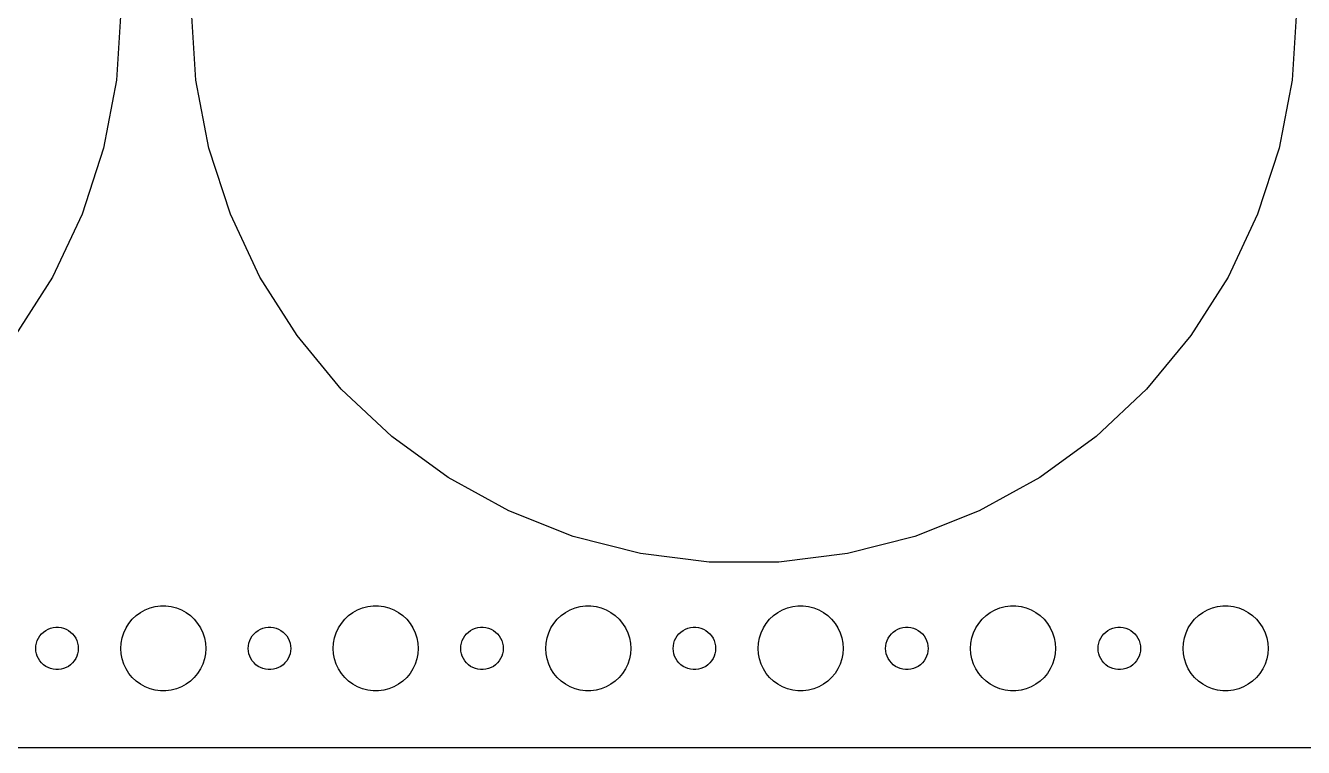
# Model space of a CAD drawing. Header units: metres. Extents: x -180 to 180, y -52 to 52.
# Drawn here: x -92.2 to -2, y -52 to -1 of the extents above; entities that cross this region are included whole.
import ezdxf

# ---------------------------------------------------------------- set-up
doc = ezdxf.new("R2010")
doc.units = ezdxf.units.M

msp = doc.modelspace()

# ---------------------------------------------------------------- linework, layer by layer
for p, q in [((-85.5, 0), (-85.8075, -4.88799)), ((-80.1925, -4.88799), (-80.5, 0)), ((-2.5, 0), (-2.80753, -4.88799)), ((-85.8075, -4.88799), (-86.7253, -9.6989)), ((-79.2747, -9.6989), (-80.1925, -4.88799)), ((-2.80753, -4.88799), (-3.72525, -9.6989)), ((-86.7253, -9.6989), (-88.2387, -14.3569)), ((-77.7613, -14.3569), (-79.2747, -9.6989)), ((-3.72525, -9.6989), (-5.23871, -14.3569)), ((-88.2387, -14.3569), (-90.324, -18.7884)), ((-75.6759, -18.7884), (-77.7613, -14.3569)), ((-5.23871, -14.3569), (-7.32404, -18.7884)), ((-90.324, -18.7884), (-92.9483, -22.9236)), ((-73.0517, -22.9236), (-75.6759, -18.7884)), ((-7.32404, -18.7884), (-9.94833, -22.9236)), ((-69.9298, -26.6973), (-73.0517, -22.9236)), ((-9.94833, -22.9236), (-13.0702, -26.6973)), ((-66.3595, -30.05), (-69.9298, -26.6973)), ((-13.0702, -26.6973), (-16.6405, -30.05)), ((-62.3972, -32.9288), (-66.3595, -30.05)), ((-16.6405, -30.05), (-20.6028, -32.9288)), ((-58.1054, -35.2883), (-62.3972, -32.9288)), ((-20.6028, -32.9288), (-24.8946, -35.2883)), ((-53.5517, -37.0912), (-58.1054, -35.2883)), ((-24.8946, -35.2883), (-29.4483, -37.0912)), ((-48.8079, -38.3092), (-53.5517, -37.0912)), ((-29.4483, -37.0912), (-34.1921, -38.3092)), ((-43.9488, -38.923), (-48.8079, -38.3092)), ((-34.1921, -38.3092), (-39.0512, -38.923)), ((-39.0512, -38.923), (-43.9488, -38.923)), ((-84.1075, -42.467), (-83.7773, -42.2855)), ((-83.7773, -42.2855), (-83.427, -42.1468)), ((-83.427, -42.1468), (-83.0621, -42.0531)), ((-83.0621, -42.0531), (-82.6884, -42.0059)), ((-82.6884, -42.0059), (-82.3116, -42.0059)), ((-82.3116, -42.0059), (-81.9379, -42.0531)), ((-81.9379, -42.0531), (-81.573, -42.1468)), ((-81.573, -42.1468), (-81.2227, -42.2855)), ((-81.2227, -42.2855), (-80.8925, -42.467)), ((-69.1075, -42.467), (-68.7773, -42.2855)), ((-68.7773, -42.2855), (-68.427, -42.1468)), ((-68.427, -42.1468), (-68.0621, -42.0531)), ((-68.0621, -42.0531), (-67.6884, -42.0059)), ((-67.6884, -42.0059), (-67.3116, -42.0059)), ((-67.3116, -42.0059), (-66.9379, -42.0531)), ((-66.9379, -42.0531), (-66.573, -42.1468)), ((-66.573, -42.1468), (-66.2227, -42.2855)), ((-66.2227, -42.2855), (-65.8925, -42.467)), ((-54.1075, -42.467), (-53.7773, -42.2855)), ((-53.7773, -42.2855), (-53.427, -42.1468)), ((-53.427, -42.1468), (-53.0621, -42.0531)), ((-53.0621, -42.0531), (-52.6884, -42.0059)), ((-52.6884, -42.0059), (-52.3116, -42.0059)), ((-52.3116, -42.0059), (-51.9379, -42.0531)), ((-51.9379, -42.0531), (-51.5729, -42.1468)), ((-51.5729, -42.1468), (-51.2227, -42.2855)), ((-51.2227, -42.2855), (-50.8925, -42.467)), ((-39.1075, -42.467), (-38.7773, -42.2855)), ((-38.7773, -42.2855), (-38.427, -42.1468)), ((-38.427, -42.1468), (-38.0621, -42.0531)), ((-38.0621, -42.0531), (-37.6884, -42.0059)), ((-37.6884, -42.0059), (-37.3116, -42.0059)), ((-37.3116, -42.0059), (-36.9379, -42.0531)), ((-36.9379, -42.0531), (-36.5729, -42.1468)), ((-36.5729, -42.1468), (-36.2227, -42.2855)), ((-36.2227, -42.2855), (-35.8925, -42.467)), ((-24.1075, -42.467), (-23.7773, -42.2855)), ((-23.7773, -42.2855), (-23.427, -42.1468)), ((-23.427, -42.1468), (-23.0621, -42.0531)), ((-23.0621, -42.0531), (-22.6884, -42.0059)), ((-22.6884, -42.0059), (-22.3116, -42.0059)), ((-22.3116, -42.0059), (-21.9379, -42.0531)), ((-21.9379, -42.0531), (-21.5729, -42.1468)), ((-21.5729, -42.1468), (-21.2227, -42.2855)), ((-21.2227, -42.2855), (-20.8925, -42.467)), ((-9.10747, -42.467), (-8.77733, -42.2855)), ((-8.77733, -42.2855), (-8.42705, -42.1468)), ((-8.42705, -42.1468), (-8.06213, -42.0531)), ((-8.06213, -42.0531), (-7.68837, -42.0059)), ((-7.68837, -42.0059), (-7.31161, -42.0059)), ((-7.31161, -42.0059), (-6.93785, -42.0531)), ((-6.93785, -42.0531), (-6.57294, -42.1468)), ((-6.57294, -42.1468), (-6.22266, -42.2855)), ((-6.22266, -42.2855), (-5.89252, -42.467)), ((-85.1289, -43.5547), (-84.927, -43.2366)), ((-84.927, -43.2366), (-84.6869, -42.9464)), ((-84.6869, -42.9464), (-84.4123, -42.6885)), ((-84.4123, -42.6885), (-84.1075, -42.467)), ((-80.8925, -42.467), (-80.5877, -42.6885)), ((-80.5877, -42.6885), (-80.3131, -42.9464)), ((-80.3131, -42.9464), (-80.073, -43.2366)), ((-80.073, -43.2366), (-79.8711, -43.5547)), ((-70.1289, -43.5547), (-69.927, -43.2366)), ((-69.927, -43.2366), (-69.6869, -42.9464)), ((-69.6869, -42.9464), (-69.4123, -42.6885)), ((-69.4123, -42.6885), (-69.1075, -42.467)), ((-65.8925, -42.467), (-65.5877, -42.6885)), ((-65.5877, -42.6885), (-65.3131, -42.9464)), ((-65.3131, -42.9464), (-65.073, -43.2366)), ((-65.073, -43.2366), (-64.8711, -43.5547)), ((-55.1289, -43.5547), (-54.927, -43.2366)), ((-54.927, -43.2366), (-54.6869, -42.9464)), ((-54.6869, -42.9464), (-54.4123, -42.6885)), ((-54.4123, -42.6885), (-54.1075, -42.467)), ((-50.8925, -42.467), (-50.5877, -42.6885)), ((-50.5877, -42.6885), (-50.3131, -42.9464)), ((-50.3131, -42.9464), (-50.0729, -43.2366)), ((-50.0729, -43.2366), (-49.8711, -43.5547)), ((-40.1289, -43.5547), (-39.927, -43.2366)), ((-39.927, -43.2366), (-39.6869, -42.9464)), ((-39.6869, -42.9464), (-39.4123, -42.6885)), ((-39.4123, -42.6885), (-39.1075, -42.467)), ((-35.8925, -42.467), (-35.5877, -42.6885)), ((-35.5877, -42.6885), (-35.3131, -42.9464)), ((-35.3131, -42.9464), (-35.0729, -43.2366)), ((-35.0729, -43.2366), (-34.8711, -43.5547)), ((-25.1289, -43.5547), (-24.927, -43.2366)), ((-24.927, -43.2366), (-24.6869, -42.9464)), ((-24.6869, -42.9464), (-24.4123, -42.6885)), ((-24.4123, -42.6885), (-24.1075, -42.467)), ((-20.8925, -42.467), (-20.5877, -42.6885)), ((-20.5877, -42.6885), (-20.3131, -42.9464)), ((-20.3131, -42.9464), (-20.0729, -43.2366)), ((-20.0729, -43.2366), (-19.8711, -43.5547)), ((-10.1289, -43.5547), (-9.92705, -43.2366)), ((-9.92705, -43.2366), (-9.6869, -42.9464)), ((-9.6869, -42.9464), (-9.41226, -42.6885)), ((-9.41226, -42.6885), (-9.10747, -42.467)), ((-5.89252, -42.467), (-5.58772, -42.6885)), ((-5.58772, -42.6885), (-5.31308, -42.9464)), ((-5.31308, -42.9464), (-5.07294, -43.2366)), ((-5.07294, -43.2366), (-4.87108, -43.5547)), ((-91.3145, -44.2774), (-91.2135, -44.1183)), ((-91.2135, -44.1183), (-91.0934, -43.9732)), ((-91.0934, -43.9732), (-90.9561, -43.8442)), ((-90.9561, -43.8442), (-90.8037, -43.7335)), ((-90.8037, -43.7335), (-90.6387, -43.6428)), ((-90.6387, -43.6428), (-90.4635, -43.5734)), ((-90.4635, -43.5734), (-90.2811, -43.5266)), ((-90.2811, -43.5266), (-90.0942, -43.503)), ((-90.0942, -43.503), (-89.9058, -43.503)), ((-89.9058, -43.503), (-89.7189, -43.5266)), ((-89.7189, -43.5266), (-89.5365, -43.5734)), ((-89.5365, -43.5734), (-89.3613, -43.6428)), ((-89.3613, -43.6428), (-89.1963, -43.7335)), ((-89.1963, -43.7335), (-89.0439, -43.8442)), ((-89.0439, -43.8442), (-88.9065, -43.9732)), ((-88.9065, -43.9732), (-88.7865, -44.1183)), ((-88.7865, -44.1183), (-88.6855, -44.2774)), ((-85.4057, -44.2539), (-85.2893, -43.8956)), ((-85.2893, -43.8956), (-85.1289, -43.5547)), ((-79.8711, -43.5547), (-79.7107, -43.8956)), ((-79.7107, -43.8956), (-79.5943, -44.2539)), ((-76.3145, -44.2774), (-76.2135, -44.1183)), ((-76.2135, -44.1183), (-76.0934, -43.9732)), ((-76.0934, -43.9732), (-75.9561, -43.8442)), ((-75.9561, -43.8442), (-75.8037, -43.7335)), ((-75.8037, -43.7335), (-75.6387, -43.6428)), ((-75.6387, -43.6428), (-75.4635, -43.5734)), ((-75.4635, -43.5734), (-75.2811, -43.5266)), ((-75.2811, -43.5266), (-75.0942, -43.503)), ((-75.0942, -43.503), (-74.9058, -43.503)), ((-74.9058, -43.503), (-74.7189, -43.5266)), ((-74.7189, -43.5266), (-74.5365, -43.5734)), ((-74.5365, -43.5734), (-74.3613, -43.6428)), ((-74.3613, -43.6428), (-74.1963, -43.7335)), ((-74.1963, -43.7335), (-74.0439, -43.8442)), ((-74.0439, -43.8442), (-73.9065, -43.9732)), ((-73.9065, -43.9732), (-73.7865, -44.1183)), ((-73.7865, -44.1183), (-73.6855, -44.2774)), ((-70.4057, -44.2539), (-70.2893, -43.8956)), ((-70.2893, -43.8956), (-70.1289, -43.5547)), ((-64.8711, -43.5547), (-64.7107, -43.8956)), ((-64.7107, -43.8956), (-64.5943, -44.2539)), ((-61.3145, -44.2774), (-61.2135, -44.1183)), ((-61.2135, -44.1183), (-61.0934, -43.9732)), ((-61.0934, -43.9732), (-60.9561, -43.8442)), ((-60.9561, -43.8442), (-60.8037, -43.7335)), ((-60.8037, -43.7335), (-60.6387, -43.6428)), ((-60.6387, -43.6428), (-60.4635, -43.5734)), ((-60.4635, -43.5734), (-60.2811, -43.5266)), ((-60.2811, -43.5266), (-60.0942, -43.503)), ((-60.0942, -43.503), (-59.9058, -43.503)), ((-59.9058, -43.503), (-59.7189, -43.5266)), ((-59.7189, -43.5266), (-59.5365, -43.5734)), ((-59.5365, -43.5734), (-59.3613, -43.6428)), ((-59.3613, -43.6428), (-59.1963, -43.7335)), ((-59.1963, -43.7335), (-59.0439, -43.8442)), ((-59.0439, -43.8442), (-58.9065, -43.9732)), ((-58.9065, -43.9732), (-58.7865, -44.1183)), ((-58.7865, -44.1183), (-58.6855, -44.2774)), ((-55.4057, -44.2539), (-55.2893, -43.8956)), ((-55.2893, -43.8956), (-55.1289, -43.5547)), ((-49.8711, -43.5547), (-49.7107, -43.8956)), ((-49.7107, -43.8956), (-49.5942, -44.2539)), ((-46.3145, -44.2774), (-46.2135, -44.1183)), ((-46.2135, -44.1183), (-46.0934, -43.9732)), ((-46.0934, -43.9732), (-45.9561, -43.8442)), ((-45.9561, -43.8442), (-45.8037, -43.7335)), ((-45.8037, -43.7335), (-45.6387, -43.6428)), ((-45.6387, -43.6428), (-45.4635, -43.5734)), ((-45.4635, -43.5734), (-45.2811, -43.5266)), ((-45.2811, -43.5266), (-45.0942, -43.503)), ((-45.0942, -43.503), (-44.9058, -43.503)), ((-44.9058, -43.503), (-44.7189, -43.5266)), ((-44.7189, -43.5266), (-44.5365, -43.5734)), ((-44.5365, -43.5734), (-44.3613, -43.6428)), ((-44.3613, -43.6428), (-44.1963, -43.7335)), ((-44.1963, -43.7335), (-44.0439, -43.8442)), ((-44.0439, -43.8442), (-43.9065, -43.9732)), ((-43.9065, -43.9732), (-43.7865, -44.1183)), ((-43.7865, -44.1183), (-43.6855, -44.2774)), ((-40.4057, -44.2539), (-40.2893, -43.8956)), ((-40.2893, -43.8956), (-40.1289, -43.5547)), ((-34.8711, -43.5547), (-34.7107, -43.8956)), ((-34.7107, -43.8956), (-34.5942, -44.2539)), ((-31.3145, -44.2774), (-31.2135, -44.1183)), ((-31.2135, -44.1183), (-31.0934, -43.9732)), ((-31.0934, -43.9732), (-30.9561, -43.8442)), ((-30.9561, -43.8442), (-30.8037, -43.7335)), ((-30.8037, -43.7335), (-30.6387, -43.6428)), ((-30.6387, -43.6428), (-30.4635, -43.5734)), ((-30.4635, -43.5734), (-30.2811, -43.5266)), ((-30.2811, -43.5266), (-30.0942, -43.503)), ((-30.0942, -43.503), (-29.9058, -43.503)), ((-29.9058, -43.503), (-29.7189, -43.5266)), ((-29.7189, -43.5266), (-29.5365, -43.5734)), ((-29.5365, -43.5734), (-29.3613, -43.6428)), ((-29.3613, -43.6428), (-29.1963, -43.7335)), ((-29.1963, -43.7335), (-29.0439, -43.8442)), ((-29.0439, -43.8442), (-28.9065, -43.9732)), ((-28.9065, -43.9732), (-28.7865, -44.1183)), ((-28.7865, -44.1183), (-28.6855, -44.2774)), ((-25.4057, -44.2539), (-25.2893, -43.8956)), ((-25.2893, -43.8956), (-25.1289, -43.5547)), ((-19.8711, -43.5547), (-19.7107, -43.8956)), ((-19.7107, -43.8956), (-19.5942, -44.2539)), ((-16.3145, -44.2774), (-16.2135, -44.1183)), ((-16.2135, -44.1183), (-16.0934, -43.9732)), ((-16.0934, -43.9732), (-15.9561, -43.8442)), ((-15.9561, -43.8442), (-15.8037, -43.7335)), ((-15.8037, -43.7335), (-15.6387, -43.6428)), ((-15.6387, -43.6428), (-15.4635, -43.5734)), ((-15.4635, -43.5734), (-15.2811, -43.5266)), ((-15.2811, -43.5266), (-15.0942, -43.503)), ((-15.0942, -43.503), (-14.9058, -43.503)), ((-14.9058, -43.503), (-14.7189, -43.5266)), ((-14.7189, -43.5266), (-14.5365, -43.5734)), ((-14.5365, -43.5734), (-14.3613, -43.6428)), ((-14.3613, -43.6428), (-14.1963, -43.7335)), ((-14.1963, -43.7335), (-14.0439, -43.8442)), ((-14.0439, -43.8442), (-13.9065, -43.9732)), ((-13.9065, -43.9732), (-13.7865, -44.1183)), ((-13.7865, -44.1183), (-13.6855, -44.2774)), ((-10.4057, -44.2539), (-10.2893, -43.8956)), ((-10.2893, -43.8956), (-10.1289, -43.5547)), ((-4.87108, -43.5547), (-4.71066, -43.8956)), ((-4.71066, -43.8956), (-4.59424, -44.2539)), ((-91.5, -45), (-91.4882, -44.812)), ((-91.4882, -45.188), (-91.5, -45)), ((-91.4882, -44.812), (-91.4529, -44.627)), ((-91.4529, -44.627), (-91.3947, -44.4478)), ((-91.3947, -44.4478), (-91.3145, -44.2774)), ((-88.6855, -44.2774), (-88.6053, -44.4478)), ((-88.6053, -44.4478), (-88.5471, -44.627)), ((-88.5471, -44.627), (-88.5118, -44.812)), ((-88.5118, -44.812), (-88.5, -45)), ((-88.5, -45), (-88.5118, -45.188)), ((-85.5, -45), (-85.4763, -44.624)), ((-85.4763, -45.376), (-85.5, -45)), ((-85.4763, -44.624), (-85.4057, -44.2539)), ((-79.5943, -44.2539), (-79.5237, -44.624)), ((-79.5237, -44.624), (-79.5, -45)), ((-79.5, -45), (-79.5237, -45.376)), ((-76.5, -45), (-76.4882, -44.812)), ((-76.4882, -45.188), (-76.5, -45)), ((-76.4882, -44.812), (-76.4529, -44.627)), ((-76.4529, -44.627), (-76.3947, -44.4478)), ((-76.3947, -44.4478), (-76.3145, -44.2774)), ((-73.6855, -44.2774), (-73.6053, -44.4478)), ((-73.6053, -44.4478), (-73.5471, -44.627)), ((-73.5471, -44.627), (-73.5118, -44.812)), ((-73.5118, -44.812), (-73.5, -45)), ((-73.5, -45), (-73.5118, -45.188)), ((-70.5, -45), (-70.4763, -44.624)), ((-70.4763, -45.376), (-70.5, -45)), ((-70.4763, -44.624), (-70.4057, -44.2539)), ((-64.5943, -44.2539), (-64.5237, -44.624)), ((-64.5237, -44.624), (-64.5, -45)), ((-64.5, -45), (-64.5237, -45.376)), ((-61.5, -45), (-61.4882, -44.812)), ((-61.4882, -45.188), (-61.5, -45)), ((-61.4882, -44.812), (-61.4529, -44.627)), ((-61.4529, -44.627), (-61.3947, -44.4478)), ((-61.3947, -44.4478), (-61.3145, -44.2774)), ((-58.6855, -44.2774), (-58.6053, -44.4478)), ((-58.6053, -44.4478), (-58.5471, -44.627)), ((-58.5471, -44.627), (-58.5118, -44.812)), ((-58.5118, -44.812), (-58.5, -45)), ((-58.5, -45), (-58.5118, -45.188)), ((-55.5, -45), (-55.4763, -44.624)), ((-55.4763, -45.376), (-55.5, -45)), ((-55.4763, -44.624), (-55.4057, -44.2539)), ((-49.5942, -44.2539), (-49.5237, -44.624)), ((-49.5237, -44.624), (-49.5, -45)), ((-49.5, -45), (-49.5237, -45.376)), ((-46.5, -45), (-46.4882, -44.812)), ((-46.4882, -45.188), (-46.5, -45)), ((-46.4882, -44.812), (-46.4529, -44.627)), ((-46.4529, -44.627), (-46.3947, -44.4478)), ((-46.3947, -44.4478), (-46.3145, -44.2774)), ((-43.6855, -44.2774), (-43.6053, -44.4478)), ((-43.6053, -44.4478), (-43.5471, -44.627)), ((-43.5471, -44.627), (-43.5118, -44.812)), ((-43.5118, -44.812), (-43.5, -45)), ((-43.5, -45), (-43.5118, -45.188)), ((-40.5, -45), (-40.4763, -44.624)), ((-40.4763, -45.376), (-40.5, -45)), ((-40.4763, -44.624), (-40.4057, -44.2539)), ((-34.5942, -44.2539), (-34.5237, -44.624)), ((-34.5237, -44.624), (-34.5, -45)), ((-34.5, -45), (-34.5237, -45.376)), ((-31.5, -45), (-31.4882, -44.812)), ((-31.4882, -45.188), (-31.5, -45)), ((-31.4882, -44.812), (-31.4529, -44.627)), ((-31.4529, -44.627), (-31.3947, -44.4478)), ((-31.3947, -44.4478), (-31.3145, -44.2774)), ((-28.6855, -44.2774), (-28.6053, -44.4478)), ((-28.6053, -44.4478), (-28.5471, -44.627)), ((-28.5471, -44.627), (-28.5118, -44.812)), ((-28.5118, -44.812), (-28.5, -45)), ((-28.5, -45), (-28.5118, -45.188)), ((-25.5, -45), (-25.4763, -44.624)), ((-25.4763, -45.376), (-25.5, -45)), ((-25.4763, -44.624), (-25.4057, -44.2539)), ((-19.5942, -44.2539), (-19.5237, -44.624)), ((-19.5237, -44.624), (-19.5, -45)), ((-19.5, -45), (-19.5237, -45.376)), ((-16.5, -45), (-16.4882, -44.812)), ((-16.4882, -45.188), (-16.5, -45)), ((-16.4882, -44.812), (-16.4529, -44.627)), ((-16.4529, -44.627), (-16.3947, -44.4478)), ((-16.3947, -44.4478), (-16.3145, -44.2774)), ((-13.6855, -44.2774), (-13.6053, -44.4478)), ((-13.6053, -44.4478), (-13.5471, -44.627)), ((-13.5471, -44.627), (-13.5118, -44.812)), ((-13.5118, -44.812), (-13.5, -45)), ((-13.5, -45), (-13.5118, -45.188)), ((-10.5, -45), (-10.4763, -44.624)), ((-10.4763, -45.376), (-10.5, -45)), ((-10.4763, -44.624), (-10.4057, -44.2539)), ((-4.59424, -44.2539), (-4.52365, -44.624)), ((-4.52365, -44.624), (-4.5, -45)), ((-4.5, -45), (-4.52365, -45.376)), ((-91.4529, -45.373), (-91.4882, -45.188)), ((-91.3947, -45.5522), (-91.4529, -45.373)), ((-91.3145, -45.7226), (-91.3947, -45.5522)), ((-91.2135, -45.8817), (-91.3145, -45.7226)), ((-91.0934, -46.0268), (-91.2135, -45.8817)), ((-88.7865, -45.8817), (-88.9065, -46.0268)), ((-88.6855, -45.7226), (-88.7865, -45.8817)), ((-88.6053, -45.5522), (-88.6855, -45.7226)), ((-88.5471, -45.373), (-88.6053, -45.5522)), ((-88.5118, -45.188), (-88.5471, -45.373)), ((-85.4057, -45.7461), (-85.4763, -45.376)), ((-85.2893, -46.1044), (-85.4057, -45.7461)), ((-79.5943, -45.7461), (-79.7107, -46.1044)), ((-79.5237, -45.376), (-79.5943, -45.7461)), ((-76.4529, -45.373), (-76.4882, -45.188)), ((-76.3947, -45.5522), (-76.4529, -45.373)), ((-76.3145, -45.7226), (-76.3947, -45.5522)), ((-76.2135, -45.8817), (-76.3145, -45.7226)), ((-76.0934, -46.0268), (-76.2135, -45.8817)), ((-73.7865, -45.8817), (-73.9065, -46.0268)), ((-73.6855, -45.7226), (-73.7865, -45.8817)), ((-73.6053, -45.5522), (-73.6855, -45.7226)), ((-73.5471, -45.373), (-73.6053, -45.5522)), ((-73.5118, -45.188), (-73.5471, -45.373)), ((-70.4057, -45.7461), (-70.4763, -45.376)), ((-70.2893, -46.1044), (-70.4057, -45.7461)), ((-64.5943, -45.7461), (-64.7107, -46.1044)), ((-64.5237, -45.376), (-64.5943, -45.7461)), ((-61.4529, -45.373), (-61.4882, -45.188)), ((-61.3947, -45.5522), (-61.4529, -45.373)), ((-61.3145, -45.7226), (-61.3947, -45.5522)), ((-61.2135, -45.8817), (-61.3145, -45.7226)), ((-61.0934, -46.0268), (-61.2135, -45.8817)), ((-58.7865, -45.8817), (-58.9065, -46.0268)), ((-58.6855, -45.7226), (-58.7865, -45.8817)), ((-58.6053, -45.5522), (-58.6855, -45.7226)), ((-58.5471, -45.373), (-58.6053, -45.5522)), ((-58.5118, -45.188), (-58.5471, -45.373)), ((-55.4057, -45.7461), (-55.4763, -45.376)), ((-55.2893, -46.1044), (-55.4057, -45.7461)), ((-49.5942, -45.7461), (-49.7107, -46.1044)), ((-49.5237, -45.376), (-49.5942, -45.7461)), ((-46.4529, -45.373), (-46.4882, -45.188)), ((-46.3947, -45.5522), (-46.4529, -45.373)), ((-46.3145, -45.7226), (-46.3947, -45.5522)), ((-46.2135, -45.8817), (-46.3145, -45.7226)), ((-46.0934, -46.0268), (-46.2135, -45.8817)), ((-43.7865, -45.8817), (-43.9065, -46.0268)), ((-43.6855, -45.7226), (-43.7865, -45.8817)), ((-43.6053, -45.5522), (-43.6855, -45.7226)), ((-43.5471, -45.373), (-43.6053, -45.5522)), ((-43.5118, -45.188), (-43.5471, -45.373)), ((-40.4057, -45.7461), (-40.4763, -45.376)), ((-40.2893, -46.1044), (-40.4057, -45.7461)), ((-34.5942, -45.7461), (-34.7107, -46.1044)), ((-34.5237, -45.376), (-34.5942, -45.7461)), ((-31.4529, -45.373), (-31.4882, -45.188)), ((-31.3947, -45.5522), (-31.4529, -45.373)), ((-31.3145, -45.7226), (-31.3947, -45.5522)), ((-31.2135, -45.8817), (-31.3145, -45.7226)), ((-31.0934, -46.0268), (-31.2135, -45.8817)), ((-28.7865, -45.8817), (-28.9065, -46.0268)), ((-28.6855, -45.7226), (-28.7865, -45.8817)), ((-28.6053, -45.5522), (-28.6855, -45.7226)), ((-28.5471, -45.373), (-28.6053, -45.5522)), ((-28.5118, -45.188), (-28.5471, -45.373)), ((-25.4057, -45.7461), (-25.4763, -45.376)), ((-25.2893, -46.1044), (-25.4057, -45.7461)), ((-19.5942, -45.7461), (-19.7107, -46.1044)), ((-19.5237, -45.376), (-19.5942, -45.7461)), ((-16.4529, -45.373), (-16.4882, -45.188)), ((-16.3947, -45.5522), (-16.4529, -45.373)), ((-16.3145, -45.7226), (-16.3947, -45.5522)), ((-16.2135, -45.8817), (-16.3145, -45.7226)), ((-16.0934, -46.0268), (-16.2135, -45.8817)), ((-13.7865, -45.8817), (-13.9065, -46.0268)), ((-13.6855, -45.7226), (-13.7865, -45.8817)), ((-13.6053, -45.5522), (-13.6855, -45.7226)), ((-13.5471, -45.373), (-13.6053, -45.5522)), ((-13.5118, -45.188), (-13.5471, -45.373)), ((-10.4057, -45.7461), (-10.4763, -45.376)), ((-10.2893, -46.1044), (-10.4057, -45.7461)), ((-4.59424, -45.7461), (-4.71066, -46.1044)), ((-4.52365, -45.376), (-4.59424, -45.7461)), ((-90.9561, -46.1558), (-91.0934, -46.0268)), ((-90.8037, -46.2665), (-90.9561, -46.1558)), ((-90.6387, -46.3572), (-90.8037, -46.2665)), ((-90.4635, -46.4266), (-90.6387, -46.3572)), ((-90.2811, -46.4734), (-90.4635, -46.4266)), ((-90.0942, -46.497), (-90.2811, -46.4734)), ((-89.9058, -46.497), (-90.0942, -46.497)), ((-89.7189, -46.4734), (-89.9058, -46.497)), ((-89.5365, -46.4266), (-89.7189, -46.4734)), ((-89.3613, -46.3572), (-89.5365, -46.4266)), ((-89.1963, -46.2665), (-89.3613, -46.3572)), ((-89.0439, -46.1558), (-89.1963, -46.2665)), ((-88.9065, -46.0268), (-89.0439, -46.1558)), ((-85.1289, -46.4453), (-85.2893, -46.1044)), ((-84.927, -46.7634), (-85.1289, -46.4453)), ((-84.6869, -47.0536), (-84.927, -46.7634)), ((-80.073, -46.7634), (-80.3131, -47.0536)), ((-79.8711, -46.4453), (-80.073, -46.7634)), ((-79.7107, -46.1044), (-79.8711, -46.4453)), ((-75.9561, -46.1558), (-76.0934, -46.0268)), ((-75.8037, -46.2665), (-75.9561, -46.1558)), ((-75.6387, -46.3572), (-75.8037, -46.2665)), ((-75.4635, -46.4266), (-75.6387, -46.3572)), ((-75.2811, -46.4734), (-75.4635, -46.4266)), ((-75.0942, -46.497), (-75.2811, -46.4734)), ((-74.9058, -46.497), (-75.0942, -46.497)), ((-74.7189, -46.4734), (-74.9058, -46.497)), ((-74.5365, -46.4266), (-74.7189, -46.4734)), ((-74.3613, -46.3572), (-74.5365, -46.4266)), ((-74.1963, -46.2665), (-74.3613, -46.3572)), ((-74.0439, -46.1558), (-74.1963, -46.2665)), ((-73.9065, -46.0268), (-74.0439, -46.1558)), ((-70.1289, -46.4453), (-70.2893, -46.1044)), ((-69.927, -46.7634), (-70.1289, -46.4453)), ((-69.6869, -47.0536), (-69.927, -46.7634)), ((-65.073, -46.7634), (-65.3131, -47.0536)), ((-64.8711, -46.4453), (-65.073, -46.7634)), ((-64.7107, -46.1044), (-64.8711, -46.4453)), ((-60.9561, -46.1558), (-61.0934, -46.0268)), ((-60.8037, -46.2665), (-60.9561, -46.1558)), ((-60.6387, -46.3572), (-60.8037, -46.2665)), ((-60.4635, -46.4266), (-60.6387, -46.3572)), ((-60.2811, -46.4734), (-60.4635, -46.4266)), ((-60.0942, -46.497), (-60.2811, -46.4734)), ((-59.9058, -46.497), (-60.0942, -46.497)), ((-59.7189, -46.4734), (-59.9058, -46.497)), ((-59.5365, -46.4266), (-59.7189, -46.4734)), ((-59.3613, -46.3572), (-59.5365, -46.4266)), ((-59.1963, -46.2665), (-59.3613, -46.3572)), ((-59.0439, -46.1558), (-59.1963, -46.2665)), ((-58.9065, -46.0268), (-59.0439, -46.1558)), ((-55.1289, -46.4453), (-55.2893, -46.1044)), ((-54.927, -46.7634), (-55.1289, -46.4453)), ((-54.6869, -47.0536), (-54.927, -46.7634)), ((-50.0729, -46.7634), (-50.3131, -47.0536)), ((-49.8711, -46.4453), (-50.0729, -46.7634)), ((-49.7107, -46.1044), (-49.8711, -46.4453)), ((-45.9561, -46.1558), (-46.0934, -46.0268)), ((-45.8037, -46.2665), (-45.9561, -46.1558)), ((-45.6387, -46.3572), (-45.8037, -46.2665)), ((-45.4635, -46.4266), (-45.6387, -46.3572)), ((-45.2811, -46.4734), (-45.4635, -46.4266)), ((-45.0942, -46.497), (-45.2811, -46.4734)), ((-44.9058, -46.497), (-45.0942, -46.497)), ((-44.7189, -46.4734), (-44.9058, -46.497)), ((-44.5365, -46.4266), (-44.7189, -46.4734)), ((-44.3613, -46.3572), (-44.5365, -46.4266)), ((-44.1963, -46.2665), (-44.3613, -46.3572)), ((-44.0439, -46.1558), (-44.1963, -46.2665)), ((-43.9065, -46.0268), (-44.0439, -46.1558)), ((-40.1289, -46.4453), (-40.2893, -46.1044)), ((-39.927, -46.7634), (-40.1289, -46.4453)), ((-39.6869, -47.0536), (-39.927, -46.7634)), ((-35.0729, -46.7634), (-35.3131, -47.0536)), ((-34.8711, -46.4453), (-35.0729, -46.7634)), ((-34.7107, -46.1044), (-34.8711, -46.4453)), ((-30.9561, -46.1558), (-31.0934, -46.0268)), ((-30.8037, -46.2665), (-30.9561, -46.1558)), ((-30.6387, -46.3572), (-30.8037, -46.2665)), ((-30.4635, -46.4266), (-30.6387, -46.3572)), ((-30.2811, -46.4734), (-30.4635, -46.4266)), ((-30.0942, -46.497), (-30.2811, -46.4734)), ((-29.9058, -46.497), (-30.0942, -46.497)), ((-29.7189, -46.4734), (-29.9058, -46.497)), ((-29.5365, -46.4266), (-29.7189, -46.4734)), ((-29.3613, -46.3572), (-29.5365, -46.4266)), ((-29.1963, -46.2665), (-29.3613, -46.3572)), ((-29.0439, -46.1558), (-29.1963, -46.2665)), ((-28.9065, -46.0268), (-29.0439, -46.1558)), ((-25.1289, -46.4453), (-25.2893, -46.1044)), ((-24.927, -46.7634), (-25.1289, -46.4453)), ((-24.6869, -47.0536), (-24.927, -46.7634)), ((-20.0729, -46.7634), (-20.3131, -47.0536)), ((-19.8711, -46.4453), (-20.0729, -46.7634)), ((-19.7107, -46.1044), (-19.8711, -46.4453)), ((-15.9561, -46.1558), (-16.0934, -46.0268)), ((-15.8037, -46.2665), (-15.9561, -46.1558)), ((-15.6387, -46.3572), (-15.8037, -46.2665)), ((-15.4635, -46.4266), (-15.6387, -46.3572)), ((-15.2811, -46.4734), (-15.4635, -46.4266)), ((-15.0942, -46.497), (-15.2811, -46.4734)), ((-14.9058, -46.497), (-15.0942, -46.497)), ((-14.7189, -46.4734), (-14.9058, -46.497)), ((-14.5365, -46.4266), (-14.7189, -46.4734)), ((-14.3613, -46.3572), (-14.5365, -46.4266)), ((-14.1963, -46.2665), (-14.3613, -46.3572)), ((-14.0439, -46.1558), (-14.1963, -46.2665)), ((-13.9065, -46.0268), (-14.0439, -46.1558)), ((-10.1289, -46.4453), (-10.2893, -46.1044)), ((-9.92705, -46.7634), (-10.1289, -46.4453)), ((-9.6869, -47.0536), (-9.92705, -46.7634)), ((-5.07294, -46.7634), (-5.31308, -47.0536)), ((-4.87108, -46.4453), (-5.07294, -46.7634)), ((-4.71066, -46.1044), (-4.87108, -46.4453)), ((-84.4123, -47.3115), (-84.6869, -47.0536)), ((-84.1075, -47.533), (-84.4123, -47.3115)), ((-83.7773, -47.7145), (-84.1075, -47.533)), ((-83.427, -47.8532), (-83.7773, -47.7145)), ((-81.2227, -47.7145), (-81.573, -47.8532)), ((-80.8925, -47.533), (-81.2227, -47.7145)), ((-80.5877, -47.3115), (-80.8925, -47.533)), ((-80.3131, -47.0536), (-80.5877, -47.3115)), ((-69.4123, -47.3115), (-69.6869, -47.0536)), ((-69.1075, -47.533), (-69.4123, -47.3115)), ((-68.7773, -47.7145), (-69.1075, -47.533)), ((-68.427, -47.8532), (-68.7773, -47.7145)), ((-66.2227, -47.7145), (-66.573, -47.8532)), ((-65.8925, -47.533), (-66.2227, -47.7145)), ((-65.5877, -47.3115), (-65.8925, -47.533)), ((-65.3131, -47.0536), (-65.5877, -47.3115)), ((-54.4123, -47.3115), (-54.6869, -47.0536)), ((-54.1075, -47.533), (-54.4123, -47.3115)), ((-53.7773, -47.7145), (-54.1075, -47.533)), ((-53.427, -47.8532), (-53.7773, -47.7145)), ((-51.2227, -47.7145), (-51.5729, -47.8532)), ((-50.8925, -47.533), (-51.2227, -47.7145)), ((-50.5877, -47.3115), (-50.8925, -47.533)), ((-50.3131, -47.0536), (-50.5877, -47.3115)), ((-39.4123, -47.3115), (-39.6869, -47.0536)), ((-39.1075, -47.533), (-39.4123, -47.3115)), ((-38.7773, -47.7145), (-39.1075, -47.533)), ((-38.427, -47.8532), (-38.7773, -47.7145)), ((-36.2227, -47.7145), (-36.5729, -47.8532)), ((-35.8925, -47.533), (-36.2227, -47.7145)), ((-35.5877, -47.3115), (-35.8925, -47.533)), ((-35.3131, -47.0536), (-35.5877, -47.3115)), ((-24.4123, -47.3115), (-24.6869, -47.0536)), ((-24.1075, -47.533), (-24.4123, -47.3115)), ((-23.7773, -47.7145), (-24.1075, -47.533)), ((-23.427, -47.8532), (-23.7773, -47.7145)), ((-21.2227, -47.7145), (-21.5729, -47.8532)), ((-20.8925, -47.533), (-21.2227, -47.7145)), ((-20.5877, -47.3115), (-20.8925, -47.533)), ((-20.3131, -47.0536), (-20.5877, -47.3115)), ((-9.41226, -47.3115), (-9.6869, -47.0536)), ((-9.10747, -47.533), (-9.41226, -47.3115)), ((-8.77733, -47.7145), (-9.10747, -47.533)), ((-8.42705, -47.8532), (-8.77733, -47.7145)), ((-6.22266, -47.7145), (-6.57294, -47.8532)), ((-5.89252, -47.533), (-6.22266, -47.7145)), ((-5.58772, -47.3115), (-5.89252, -47.533)), ((-5.31308, -47.0536), (-5.58772, -47.3115)), ((-83.0621, -47.9469), (-83.427, -47.8532)), ((-82.6884, -47.9941), (-83.0621, -47.9469)), ((-82.3116, -47.9941), (-82.6884, -47.9941)), ((-81.9379, -47.9469), (-82.3116, -47.9941)), ((-81.573, -47.8532), (-81.9379, -47.9469)), ((-68.0621, -47.9469), (-68.427, -47.8532)), ((-67.6884, -47.9941), (-68.0621, -47.9469)), ((-67.3116, -47.9941), (-67.6884, -47.9941)), ((-66.9379, -47.9469), (-67.3116, -47.9941)), ((-66.573, -47.8532), (-66.9379, -47.9469)), ((-53.0621, -47.9469), (-53.427, -47.8532)), ((-52.6884, -47.9941), (-53.0621, -47.9469)), ((-52.3116, -47.9941), (-52.6884, -47.9941)), ((-51.9379, -47.9469), (-52.3116, -47.9941)), ((-51.5729, -47.8532), (-51.9379, -47.9469)), ((-38.0621, -47.9469), (-38.427, -47.8532)), ((-37.6884, -47.9941), (-38.0621, -47.9469)), ((-37.3116, -47.9941), (-37.6884, -47.9941)), ((-36.9379, -47.9469), (-37.3116, -47.9941)), ((-36.5729, -47.8532), (-36.9379, -47.9469)), ((-23.0621, -47.9469), (-23.427, -47.8532)), ((-22.6884, -47.9941), (-23.0621, -47.9469)), ((-22.3116, -47.9941), (-22.6884, -47.9941)), ((-21.9379, -47.9469), (-22.3116, -47.9941)), ((-21.5729, -47.8532), (-21.9379, -47.9469)), ((-8.06213, -47.9469), (-8.42705, -47.8532)), ((-7.68837, -47.9941), (-8.06213, -47.9469)), ((-7.31161, -47.9941), (-7.68837, -47.9941)), ((-6.93785, -47.9469), (-7.31161, -47.9941)), ((-6.57294, -47.8532), (-6.93785, -47.9469)), ((-174.814, -51.9901), (174.814, -51.9901))]:
    msp.add_line(p, q)

doc.saveas('drawing.dxf')
